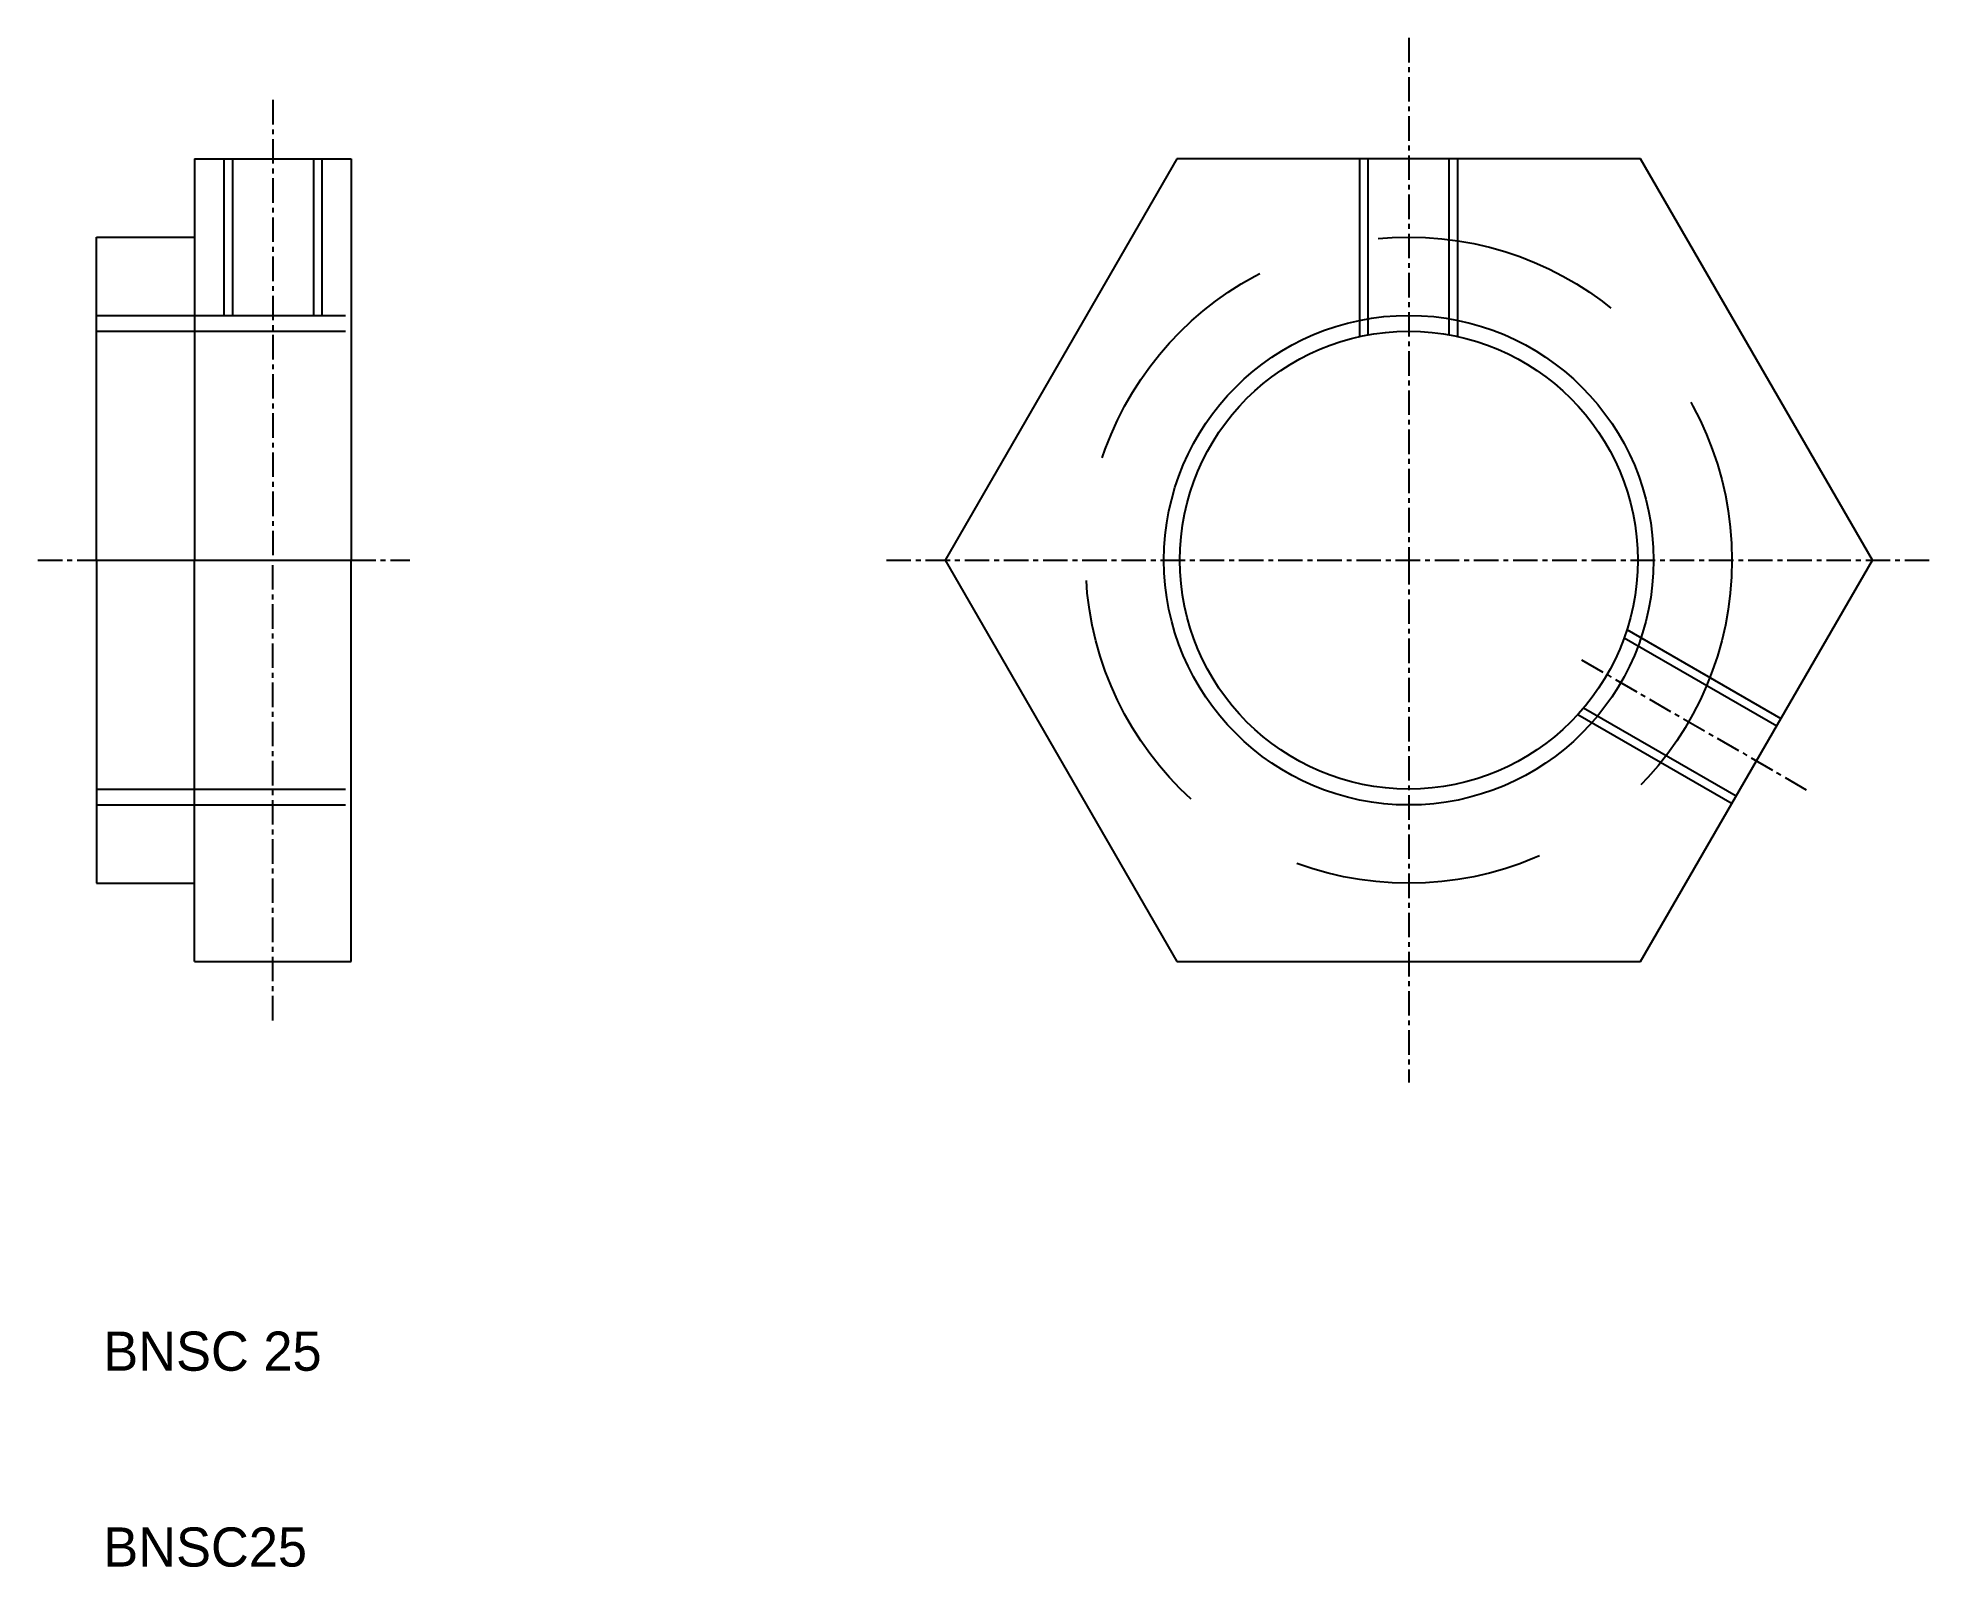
# Model space of a CAD drawing. Extents: x 122.7 to 219.4, y 71.4 to 149.5.
import ezdxf

# ---------------------------------------------------------------- set-up
doc = ezdxf.new("R2010")
doc.units = 0
doc.linetypes.add('CENTER', pattern=[2, 1.25, -0.25, 0.25, -0.25])
doc.linetypes.add('DASHED', pattern=[19.05, 12.7, -6.35])
doc.layers.get('0').update_dxf_attribs({"linetype": 'CONTINUOUS'})
doc.layers.add('CENTER', color=1, linetype='CENTER')

msp = doc.modelspace()

# ---------------------------------------------------------------- linework, layer by layer
for p, q in [((130.709, 143.285), (138.709, 143.285)), ((130.709, 143.285), (130.709, 139.285)), ((138.709, 143.285), (138.709, 122.785)), ((180.874, 143.285), (169.038, 122.785)), ((204.545, 143.285), (180.874, 143.285)), ((216.381, 122.785), (204.545, 143.285)), ((125.709, 122.785), (125.709, 139.285)), ((125.709, 139.285), (130.709, 139.285)), ((130.709, 139.285), (130.709, 122.785)), ((125.709, 122.785), (138.709, 122.785)), ((125.709, 122.785), (125.709, 106.285)), ((130.709, 106.285), (130.709, 122.785)), ((138.709, 102.285), (138.709, 122.785)), ((169.038, 122.785), (180.874, 102.285)), ((204.545, 102.285), (216.381, 122.785)), ((125.709, 106.285), (130.709, 106.285)), ((130.709, 102.285), (130.709, 106.285)), ((130.709, 102.285), (138.709, 102.285)), ((180.874, 102.285), (204.545, 102.285))]:
    msp.add_line(p, q)
at = {"color": 3, "linetype": 'DASHED'}
for p, q in [((132.209, 143.285), (132.209, 135.285)), ((132.642, 143.285), (132.642, 135.285)), ((136.776, 143.285), (136.776, 135.285)), ((137.209, 143.285), (137.209, 135.285)), ((190.209, 134.202), (190.209, 143.285)), ((190.642, 134.288), (190.642, 143.285)), ((194.776, 134.288), (194.776, 143.285)), ((195.209, 134.202), (195.209, 143.285)), ((125.709, 135.285), (138.709, 135.285)), ((125.709, 134.473), (138.709, 134.473)), ((203.847, 119.241), (211.713, 114.7)), ((203.705, 118.823), (211.496, 114.325)), ((201.638, 115.243), (209.429, 110.744)), ((201.347, 114.911), (209.213, 110.369)), ((125.709, 111.097), (138.709, 111.097)), ((125.709, 110.285), (138.709, 110.285))]:
    msp.add_line(p, q, dxfattribs=at)
at = {"linetype": 'DASHED'}
msp.add_circle((192.709, 122.785), 16.5, dxfattribs=at)
at = {"color": 3}
msp.add_circle((192.709, 122.785), 12.5, dxfattribs=at)
msp.add_circle((192.709, 122.785), 11.688)
at = {"layer": 'CENTER', "color": 1, "linetype": 'CENTER'}
for p, q in [((192.709, 149.456), (192.709, 122.785)), ((134.709, 146.285), (134.709, 122.785)), ((122.709, 122.785), (141.709, 122.785)), ((134.709, 99.285), (134.709, 122.785)), ((166.038, 122.785), (219.381, 122.785)), ((192.709, 122.785), (192.709, 96.113)), ((201.532, 117.691), (213.061, 111.035))]:
    msp.add_line(p, q, dxfattribs=at)

# ---------------------------------------------------------------- texts
for s, p in [('BNSC 25', (126.05, 81.396)), ('BNSC25', (126.05, 71.396))]:
    msp.add_text(s, height=2).set_placement(p)

doc.saveas('drawing.dxf')
